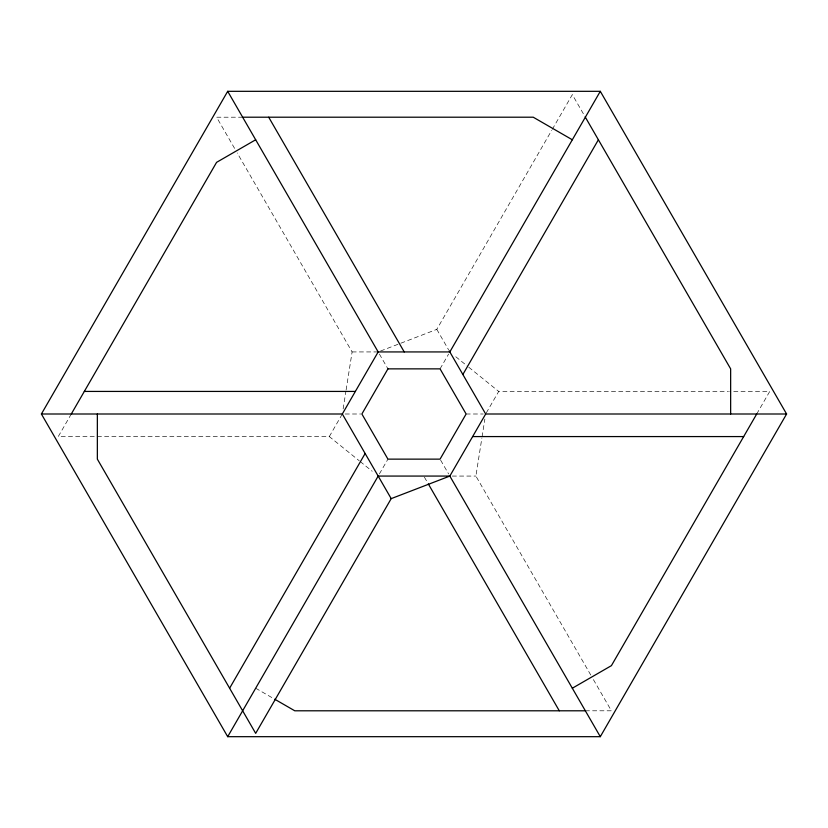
<?xml version="1.0" encoding="UTF-8"?>
<svg xmlns="http://www.w3.org/2000/svg" width="828" height="828" viewBox="0 0 828 828"><rect width="100%" height="100%" fill="white"/><g stroke="black" fill="none" stroke-linecap="round" stroke-linejoin="round"><path stroke-width="0.62" stroke-dasharray="4.14 3.1" d="M343.134 408.928L345.918 391.199M346.125 389.936L352.107 351.931L237.232 152.973M590.768 675.027L475.893 476.069L481.875 438.064M482.082 436.801L484.866 419.071M71.291 414L58.26 436.573L329.296 436.573L359.217 460.751M329.296 436.573L342.326 414L360.656 414M400.907 343.185L436.801 329.368L551.676 130.41M552.317 129.292L572.324 94.64L585.355 117.203M379.39 473.947L387.939 459.136M440.061 368.864L448.61 354.053M486.284 412.924L498.704 391.427L728.433 391.427M756.709 414L769.74 391.427L729.727 391.427M380.559 351.01L399.707 343.641M242.645 117.203L216.584 117.203L234.655 148.502M352.107 351.931L378.168 351.931M466.123 414L483.221 414M452.316 476.069L475.893 476.069M585.355 710.797L611.416 710.797L593.345 679.498M255.676 688.223L273.55 698.542M455.814 356.764L467.789 366.442M468.783 367.249L498.704 391.427M360.211 461.558L372.186 471.236M436.801 329.368L448.59 349.789M379.39 354.053L387.939 368.864M440.672 460.202L448.61 473.947M424.422 477.187L427.641 482.776"/><path stroke-width="1.24" d="M41.4 414L227.7 91.318L600.3 91.318L786.6 414L600.3 736.682L227.7 736.682L41.4 414L342.326 414L378.168 351.931L449.832 351.931L600.3 91.318M71.291 414L216.584 162.35L255.676 139.777M229.615 688.223L365.138 453.496M227.7 736.682L378.168 476.069L449.832 476.069L485.674 414L786.6 414M600.3 736.682L449.832 476.069L391.199 498.632L255.676 733.36L97.352 459.136L97.352 414M462.862 374.504L598.385 139.777M756.709 414L611.416 665.65L572.324 688.223M242.645 117.203L533.232 117.203L572.324 139.777M84.321 391.427L355.357 391.427M472.643 436.573L743.679 436.573M585.355 710.797L294.768 710.797L274.668 699.184M585.355 117.203L730.648 368.864L730.648 414M449.18 350.803L485.674 414M268.707 117.203L404.23 351.931M227.7 91.318L378.168 351.931M428.293 483.894L559.293 710.797M342.326 414L391.199 498.632M387.939 368.864L361.877 414L387.939 459.136L440.061 459.136L466.123 414L440.061 368.864L387.939 368.864"/></g></svg>
